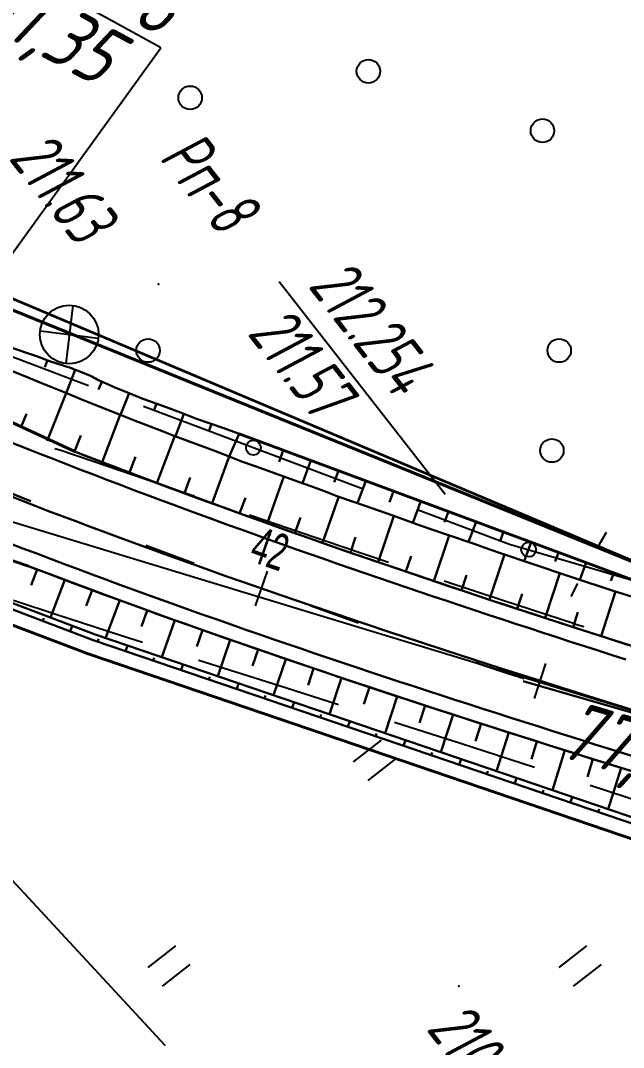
# Model space of a CAD drawing. Header units: millimetres. Extents: x -1799 to 6962, y -1020 to 4121.
# Drawn here: x 1903.7 to 1944.7, y 2233.2 to 2303.1 of the extents above; entities that cross this region are included whole.
import ezdxf
from ezdxf import colors
from ezdxf.entities.mleader import LeaderData, LeaderLine
from ezdxf.math import Vec2, Vec3

# ---------------------------------------------------------------- set-up
doc = ezdxf.new("R2010")
doc.units = ezdxf.units.MM
doc.linetypes.add('CONTI', pattern=[0])
doc.linetypes.add('STROT', pattern=[1.7, 0.5, -1.2])
for name, color, linetype, lineweight in [('10', 1, 'Continuous', 35), ('КОПИЯ_ОСЬ_13_ОТКОСЫ', 7, 'Continuous', 30), ('ОСЬ_ВЕРХ_ПОКРЫТИЯ_ГРАНИЦЫ_ПОЛОС', 7, 'Continuous', 30), ('ОСЬ_ВЕРХ_ПОКРЫТИЯ_ОСЬ', 1, 'Continuous', 30), ('Отметки', 5, 'Continuous', 30), ('Уклоны ПЧ', 5, 'Continuous', 30)]:
    doc.layers.add(name, color=color, linetype=linetype, lineweight=lineweight)
for name, color, linetype in [('_Ростелеком', 6, 'Continuous'), ('NAD_MDEFAULT', 7, 'CONTI'), ('PI_OTDEFAULT', 172, 'CONTI'), ('PI_TTDEFAULT', 5, 'CONTI'), ('PLN_O', 7, 'CONTI'), ('SIT_LDEFAULT', 7, 'CONTI'), ('USLZNDEFAULT', 7, 'CONTI'), ('ZAPSKDEFAULT', 7, 'CONTI'), ('КОПИЯ_ОСЬ_ТАНГЕНСЫ', 1, 'Continuous'), ('ОСЬ_ВЕРХ_ПОКРЫТИЯ_ПИКЕТЫ', 1, 'Continuous'), ('ОСЬ_ВЕРХ_ПОКРЫТИЯ_ТАНГЕНСЫ', 1, 'Continuous'), ('разметка', 7, 'Continuous')]:
    doc.layers.add(name, color=color, linetype=linetype)
doc.styles.add('eskd', font='spds.shx', dxfattribs={"width": 1.2, "oblique": 15})
doc.styles.get("Standard").update_dxf_attribs({"font": 'arial.ttf'})
doc.styles.add('STYLE1', font='romand.shx', dxfattribs={"width": 0.9})
doc.styles.add('ГОСТ', font='', dxfattribs={"oblique": 15, "height": 4})
doc.styles.get('ГОСТ').set_extended_font_data('GOST type A')
doc.linetypes.add('кабель_связи_проект.', pattern='A,10,-1,["/",STYLE1,S=3,R=0,X=0,Y=-1.5],-4.1', length=15.1)

# ---------------------------------------------------------------- blocks, each defined once
blk = doc.blocks.new('BL_2002')
at = {"color": 0}
blk.add_circle((0, 0), 0.8, dxfattribs=at)
blk = doc.blocks.new('BL_2011')
at = {"color": 0}
for p, q in [((0, 0), (0, 2.4)), ((1.6, 0), (1.6, 2.4))]:
    blk.add_line(p, q, dxfattribs=at)
blk = doc.blocks.new('BL_7')
at = {"color": 0}
for p, q in [((-1.4, 1.4), (1.4, -1.4)), ((-1.4, -1.4), (1.4, 1.4))]:
    blk.add_line(p, q, dxfattribs=at)
blk.add_circle((0, 0), 2, dxfattribs=at)
blk = doc.blocks.new('_None')
blk = doc.blocks.new('Стрелка')
at = {"layer": 'Уклоны ПЧ', "ltscale": 2}
for points in [[(-0.02342005360436872, -0.04794833697465961), (-0.02342005360436872, 17.97170368749525)], [(-0.02342005360436872, -0.04794833697465961), (-0.5784949510263147, 2.621650927669716)], [(-0.02342005360436872, -0.04794833697465961), (0.5316548438175772, 2.621650927669716)]]:
    blk.add_lwpolyline(points, dxfattribs=at)

msp = doc.modelspace()

# ---------------------------------------------------------------- linework, layer by layer
at = {"linetype": 'Continuous'}
msp.add_lwpolyline([(1867.28275795893, 2283.233798696113), (1913.491281264995, 2233.356172958774), (1913.491281264995, 2233.356172958774)], dxfattribs=at)
at = {"layer": '10'}
for points in [[(1669.735964376314, 2453.013480735396), (1726.415964376481, 2400.56348073521), (1756.385964376686, 2382.173480734614), (1836.675964376258, 2319.303480735433), (1870.275964376351, 2298.053480735433), (1950.005964376332, 2264.3734807348), (2101.215964376295, 2227.683480735322), (2162.085964376407, 2219.923480734614), (2159.525964376351, 2213.473480735359), (2297.715964376295, 2209.333480734763)], [(2183.505964376332, 2191.983480735135), (2147.735964376314, 2194.533480734949), (2142.615964376668, 2191.883480735508), (2116.1859643765, 2194.943480735098), (2121.505964376332, 2198.673480734614), (2060.255964376332, 2212.883480735508), (1954.215964376295, 2244.3734807348), (1908.265964376575, 2259.993480734912), (1868.805964376612, 2274.963480734651), (1861.985964376314, 2277.543480734726), (1816.175964376258, 2308.343480734539), (1771.535964376593, 2341.523480735173), (1769.965964376295, 2334.713480734651), (1760.115964376668, 2342.793480734726)]]:
    msp.add_lwpolyline(points, dxfattribs=at)
at = {"layer": '_Ростелеком', "linetype": 'кабель_связи_проект.', "lineweight": 40, "ltscale": 0.25}
for points in [[(1696.714648970878, 2398.476130288479), (1727.091222252473, 2370.957340737258), (1759.704602863038, 2347.136348735926), (1771.53596436859, 2341.523480700714), (1788.74518032856, 2328.732222103898), (1824.303815422152, 2302.878782804509), (1851.46884326629, 2285.136642693927), (1851.46884326629, 2285.136642693927), (1863.17466596902, 2278.062137788546), (1878.271485360232, 2271.372531694745), (1892.091307884557, 2266.129684680526), (1908.265964376575, 2259.993480734912), (1954.21596437548, 2244.3734807348), (2038.371203434022, 2219.382453972858), (2060.255964376594, 2212.883480735508), (2096.453258847565, 2204.485708415893), (2121.505964377351, 2198.673480735545), (2147.735964376314, 2194.533480734949), (2165.620964376323, 2193.258480735508)], [(1861.583909030489, 2302.153266930406), (1869.855509096591, 2297.47169012056), (1902.423554655057, 2283.685701707763), (1950.005964376245, 2264.3734807348)]]:
    msp.add_lwpolyline(points, dxfattribs=at)
at = {"layer": 'NAD_MDEFAULT', "color": 0}
msp.add_line((1921.273297376416, 2285.340010735591), (1932.586077376394, 2270.860312735115), dxfattribs=at)
at = {"layer": 'PI_TTDEFAULT', "color": 5}
for p in [(1913.0617003764, 2285.149216735189, 211.626), (1933.521700376421, 2237.369217735169, 210.464)]:
    msp.add_point(p, dxfattribs=at)
at = {"layer": 'PLN_O'}
for p, q in [((1893.331700376419, 2283.889214735863), (1908.29170037644, 2278.26921173503)), ((1912.03170037643, 2276.849213735585), (1927.011700376412, 2271.219216735487)), ((1930.751700376402, 2269.809212735307), (1936.971700376433, 2267.469216735487)), ((1936.971700376433, 2267.469216735487), (1945.951700376414, 2264.829216734891))]:
    msp.add_line(p, q, dxfattribs=at)
for centre in [(1919.521700376421, 2274.029213735287), (1938.271700376421, 2267.089211735328)]:
    msp.add_circle(centre, 0.5, dxfattribs=at)
at = {"layer": 'SIT_LDEFAULT', "color": 7}
for p, q in [((1906.351700376437, 2273.849213735585), (1906.011700376412, 2273.95921473523)), ((1908.551700376449, 2273.109215734911), (1906.351700376437, 2273.859215734911)), ((1911.411700376435, 2272.129212735606), (1908.551700376449, 2273.109215734911)), ((1915.391700376416, 2270.759217735765), (1911.411700376435, 2272.129212735606)), ((1915.481700376442, 2270.739212735009), (1915.391700376416, 2270.76921173503)), ((1920.181700376395, 2269.119217735169), (1919.261700376412, 2269.439217735467)), ((1925.491700376451, 2267.299218735111), (1920.181700376395, 2269.119217735169)), ((1943.071700376409, 2267.419213734952), (1943.581700376419, 2268.279213735287)), ((1928.731700376442, 2266.20921473523), (1925.491700376451, 2267.299218735111)), ((1936.441700376405, 2263.639214735863), (1932.521700376421, 2264.939217735467)), ((1941.171700376444, 2263.899216735189), (1941.631700376407, 2264.789216734854)), ((1903.181700376395, 2263.649216735189), (1906.131700376407, 2262.669213734952)), ((1941.471700376433, 2262.009217735765), (1936.441700376405, 2263.639214735863)), ((1906.131700376407, 2262.669213734952), (1910.481700376442, 2261.26921173503)), ((1942.021700376421, 2261.829216734891), (1941.471700376433, 2261.999215735507)), ((1910.481700376442, 2261.26921173503), (1911.981700376442, 2260.789216734854)), ((1915.79170037644, 2259.569214735565), (1915.8117003764, 2259.559212735307)), ((1915.8117003764, 2259.569214735565), (1921.721700376433, 2257.699212734972)), ((1921.721700376433, 2257.699212734972), (1925.321700376409, 2256.549218735111)), ((1929.141700376416, 2255.339211735328), (1933.631700376407, 2253.909211734695)), ((1933.631700376407, 2253.909211734695), (1938.661700376435, 2252.289216734854)), ((1942.461700376423, 2251.049218735111), (1943.631700376407, 2250.669213734952)), ((1943.631700376407, 2250.669213734952), (1948.54170037644, 2249.049218735111))]:
    msp.add_line(p, q, dxfattribs=at)
at = {"layer": 'КОПИЯ_ОСЬ_13_ОТКОСЫ'}
for p, q in [((1921.560685391285, 2273.853625779425), (1921.269585031967, 2273.068458471832)), ((1923.435951271744, 2273.158371956472), (1922.861044531493, 2271.607710946736)), ((1925.311217152203, 2272.463118134451), (1925.025351560334, 2271.692070247059)), ((1927.186483032661, 2271.767864311499), (1926.621811592611, 2270.244810354349)), ((1929.06174891312, 2271.072610489477), (1928.786492442983, 2270.330177941744)), ((1930.93701479355, 2270.377356666525), (1930.393245471796, 2268.91068072283)), ((1932.812280674008, 2269.682102844504), (1932.547771766674, 2268.968659044628)), ((1934.687546554467, 2268.986849022483), (1934.1774393576, 2267.610967882362)), ((1936.562812434926, 2268.29159519953), (1936.314008980184, 2267.620512762492)), ((1938.438078315385, 2267.596341377509), (1937.961792828728, 2266.311685481493)), ((1940.313344195843, 2266.901087554556), (1940.085907972543, 2266.287637652283)), ((1942.188610076302, 2266.205833732535), (1941.755039400052, 2265.036389897962)), ((1944.063875956732, 2265.510579909583), (1943.860747124951, 2264.962692857173)), ((1905.176276206368, 2262.235163661105), (1905.247217053004, 2262.422159373214)), ((1907.046233325711, 2261.525755194401), (1907.188115019157, 2261.899746618618)), ((1908.920130489985, 2260.827305625578), (1908.984499954744, 2261.016663942871)), ((1910.813713654594, 2260.183610978921), (1910.942452583995, 2260.562327611645)), ((1912.707296819202, 2259.539916331333), (1912.771666283961, 2259.729274647695)), ((1914.60087998384, 2258.896221684677), (1914.729618913241, 2259.2749383174)), ((1916.494463148449, 2258.252527037089), (1916.558832613237, 2258.441885354382)), ((1918.388046313057, 2257.608832390432), (1918.516785242487, 2257.987549023156)), ((1920.281629477695, 2256.965137742844), (1920.345998942454, 2257.154496059206)), ((1922.175212642303, 2256.321443096188), (1922.303951571734, 2256.700159728912)), ((1924.068795806941, 2255.6777484486), (1924.133165271729, 2255.867106765893)), ((1925.96237897155, 2255.034053801944), (1926.09111790098, 2255.412770434667)), ((1927.855962136158, 2254.390359155287), (1927.920331600801, 2254.579717471649)), ((1929.749545300796, 2253.746664507699), (1929.878284230226, 2254.125381140423)), ((1931.643128465405, 2253.102969861043), (1931.707497930047, 2253.292328177405)), ((1933.536711630013, 2252.459275213455), (1933.665450559472, 2252.837991846179)), ((1935.430294794651, 2251.815580566798), (1935.494664259322, 2252.00493888316)), ((1937.323877959259, 2251.171885919211), (1937.452616888719, 2251.550602551934)), ((1939.217461123868, 2250.528191272554), (1939.281830588539, 2250.717549588916)), ((1941.111044288506, 2249.884496624966), (1941.239783217965, 2250.26321325769)), ((1943.004627453114, 2249.24080197831), (1943.068996917757, 2249.430160294672))]:
    msp.add_line(p, q, dxfattribs=at)
for points in [[(1902.865686193438, 2280.902390523267), (1904.811197057696, 2280.245316548658), (1905.629403844805, 2279.923584981275), (1906.558160558672, 2279.615586324048), (1906.702676549883, 2279.573349995923), (1906.846490636797, 2279.528763814283), (1906.989557043047, 2279.481843037915), (1907.131845251055, 2279.432602925611), (1907.273309484453, 2279.381058736158), (1907.413919225664, 2279.327210469556), (1908.391259923907, 2278.934952779126), (1908.51343704793, 2278.86540321858), (1908.636697545977, 2278.797776265455), (1908.761010900469, 2278.732117696119), (1908.886331335039, 2278.668412251783), (1909.012643590899, 2278.606690450025), (1909.139917150469, 2278.546952290845), (1910.164941564532, 2278.093949361158), (1911.074334875078, 2277.730423970533), (1911.983133092852, 2277.364075703931), (1912.905984655352, 2277.034211201978), (1913.828088537188, 2276.701508565259), (1914.741906896563, 2276.345246358228), (1915.6602418575, 2276.000123067212), (1917.513177648516, 2275.351655049634), (1918.437860265703, 2275.02099709065), (1918.559121131673, 2274.966450123501)], [(1905.497476354571, 2279.975464864087), (1905.314721837969, 2279.510712666822)], [(1902.326862352182, 2279.557256687817), (1904.235065477182, 2278.784795750317), (1905.047321336557, 2278.438604344067), (1906.870319383432, 2277.711919773755), (1907.778522508432, 2277.338506687817), (1908.684528367807, 2276.95874594563), (1910.516559617807, 2276.24780844563), (1911.428668992807, 2275.880254734692), (1913.267536180307, 2275.181646336255), (1914.183307664682, 2274.821416844067), (1915.102008836557, 2274.467657078442), (1916.948444383432, 2273.782110203442), (1917.871295945932, 2273.43726157063), (1918.789020555307, 2273.076055515942), (1919.714801805307, 2272.737188328442), (1922.592975633432, 2271.70337485188), (1923.429645555307, 2271.404912937817), (1924.357379930307, 2271.066045750317), (1925.281208055307, 2270.715459812817), (1927.145954149057, 2270.06079672688), (1929.014606492807, 2269.41333578938), (1929.943805711557, 2269.07300375813), (1930.874713914682, 2268.736700047192), (1932.748249070932, 2268.096197117505), (1934.624469774057, 2267.45923422688), (1935.557086961557, 2267.12280844563), (1936.495319383432, 2266.802618015942), (1938.376422899057, 2266.172857273755), (1939.318317430307, 2265.861333836255), (1940.256305711557, 2265.53638266438), (1941.291461961557, 2265.187871922192), (1944.029743211557, 2264.29321860188), (1945.925739305307, 2263.694707859692)], [(1902.326944128008, 2279.557267232251), (1904.235070959063, 2278.78483681233), (1905.047342077227, 2278.438584370923), (1906.870309606524, 2277.711884541822), (1907.778482213946, 2277.338517232251), (1908.684625402422, 2276.958695454908), (1910.516656652422, 2276.247834248853), (1911.428674474688, 2275.880280537915), (1913.267450109453, 2275.181626363111), (1914.18335892293, 2274.821396870923), (1915.102029577227, 2274.467621846509), (1916.948465124102, 2273.782166524244), (1917.871408239336, 2273.437256856275), (1918.788949743242, 2273.076081319165), (1919.714807287188, 2272.737244649244), (1922.592904821367, 2271.703339619947), (1923.429696813555, 2271.404908223462), (1924.357278600664, 2271.06608681233), (1925.28118301961, 2270.715424580884), (1927.146020666094, 2270.060792012525), (1929.014596715899, 2269.413331075025), (1929.943826452227, 2269.073014302564), (1930.874795690508, 2268.736741109205), (1932.748361364336, 2268.096207661939), (1934.624368444414, 2267.459214253736), (1935.557046667071, 2267.122818990064), (1936.495355382891, 2266.802659077955), (1938.376321569414, 2266.172898335767), (1939.318338170977, 2265.861313863111), (1940.256387487383, 2265.536332173658), (1941.291482702227, 2265.187836690259), (1944.029840246172, 2264.293198628736), (1945.925637975664, 2263.694687886548)], [(1907.391885534258, 2279.335831685376), (1906.77449967, 2277.750077290845)], [(1909.212884679766, 2278.513810201001), (1908.980584875078, 2277.996323628736)], [(1905.485553758432, 2274.492315281567), (1906.774860399057, 2277.750005711255)], [(1911.055856481524, 2277.737809224439), (1910.467843786211, 2276.266785664869)], [(1912.924997106524, 2277.027360005689), (1912.745782628985, 2276.530640645337)], [(1903.713210184427, 2275.44632098676), (1904.063434617807, 2276.321294773755)], [(1909.216022508432, 2273.04858969563), (1910.446491258432, 2276.275030125317)], [(1914.797250524492, 2276.324448628736), (1914.22615982625, 2274.804917378736)], [(1916.677804723711, 2275.644013448072), (1916.499063268633, 2275.133271260572)], [(1907.347614305307, 2273.762212742505), (1907.772418992807, 2274.849981297192)], [(1912.953327195932, 2271.623052586255), (1914.174518602182, 2274.824834812817)], [(1918.558984533282, 2274.966279073072), (1917.879007116289, 2273.434266133619)], [(1907.399590609401, 2273.741867831362), (1907.450641649057, 2273.72192953938), (1913.003864305307, 2271.60376547688), (1919.055377977182, 2269.382940281567), (1920.456256883432, 2268.88013266438), (1923.263874070932, 2267.885869969067), (1926.077594774057, 2266.904790867505), (1928.897174852182, 2265.936040867505), (1931.722126024057, 2264.97876547688), (1936.018512742807, 2263.547368992505), (1940.321491258432, 2262.136236180005), (1943.070026414682, 2261.245733250317), (1948.767536180307, 2259.423955906567), (1954.477497117807, 2257.622076023755), (1964.968952195932, 2254.345586765942), (1990.226032274057, 2246.66187094563)], [(1911.084674852182, 2272.335821140942), (1911.494831102182, 2273.411260594067)], [(1916.708210008432, 2270.24439047688), (1917.878864305307, 2273.43433188313)], [(1881.028630758994, 2271.82390980461), (1892.58789381086, 2267.438654664357), (1908.739694850296, 2261.311121426907), (1954.640692400872, 2245.70777905864), (2038.7697500788, 2220.724527208519), (2060.61376555521, 2214.237653883559), (2096.76965557159, 2205.849487398204)], [(1914.830524461557, 2270.93335532063), (1915.224079149057, 2272.005743015942)], [(1920.466999070932, 2268.876348484692), (1921.595172899057, 2272.06177328938)], [(1880.866833655027, 2271.457473720809), (1892.446012117647, 2267.064663240139), (1908.604343286375, 2260.934652657633), (1954.519341536487, 2245.326550966513), (2038.655879608859, 2220.341077712749), (2060.511536647051, 2213.850747269963), (2096.679256507583, 2205.4598362608)], [(1918.585651414682, 2269.555303562817), (1918.976032274057, 2270.618658055005)], [(1924.239215867807, 2267.545782078442), (1925.337360399057, 2270.695684422192)], [(1922.352252977182, 2268.208623875317), (1922.728229539682, 2269.270513523755)], [(1928.019245164682, 2266.237676609692), (1929.099567430307, 2269.382207859692)], [(1926.127643602182, 2266.88745688313), (1926.488971727182, 2267.939092625317)], [(1931.806354539682, 2264.95044516438), (1932.850788133432, 2268.061407078442)], [(1935.601032274057, 2263.685430515942), (1936.619342820932, 2266.761114109692)], [(1929.912067430307, 2265.59204672688), (1930.267780320932, 2266.641729344067)], [(1904.199612571925, 2265.968699392316), (1904.927429024518, 2265.68695891687), (1910.597839180768, 2263.57465422937), (1914.151794258893, 2262.292305596558), (1917.713805977643, 2261.032539971558), (1921.518737618268, 2259.718941338745), (1925.330993477643, 2258.426338799683), (1928.193298165143, 2257.473457940308), (1931.535827462018, 2256.376778252808), (1934.881042305768, 2255.294624932495), (1937.845886055768, 2254.347237237183), (1940.620788399518, 2253.469307549683), (1945.886169258893, 2251.823555596558), (1953.068054024518, 2249.610420830933), (2004.651794258893, 2233.924385674683)], [(1904.798278633893, 2265.737007744995), (1904.382018868268, 2264.66156829187)], [(1933.703083055307, 2264.316045750317), (1934.049030320932, 2265.35376547688)], [(1939.401081102182, 2262.43628500813), (1940.397418992807, 2265.488775242505)], [(1906.671813790143, 2265.037178643433), (1905.711770824137, 2262.459829553415)], [(1908.546081368268, 2264.338936455933), (1908.141784493268, 2263.25385344812)], [(1937.500446336557, 2263.05884360188), (1937.837604539682, 2264.084844578442)], [(1943.206012742807, 2261.202276219067), (1944.179157274057, 2264.246099461255)], [(1910.420104805768, 2263.640816338745), (1909.460909163879, 2261.065955646721)], [(1912.299743477643, 2262.957344659058), (1911.906188790143, 2261.866890557495)], [(1941.303180711557, 2261.818243015942), (1941.633014695932, 2262.836431492505)], [(1914.182067696393, 2262.281563409058), (1913.283761362642, 2259.766435487581)], [(1916.066589180768, 2261.612007744995), (1915.676208321393, 2260.506905205933)], [(1917.953552071393, 2260.949043877808), (1917.091735371689, 2258.471972939943)], [(1919.843444649518, 2260.29438079187), (1919.456725899518, 2259.172676690308)], [(1921.735046212018, 2259.64496672937), (1920.892509710548, 2257.179957811174)], [(1923.628600899518, 2259.000679619995), (1923.245055977643, 2257.868477471558)], [(1925.523864571393, 2258.36225188562), (1924.699439598489, 2255.885850197089)], [(1927.421325508893, 2257.73041594812), (1927.035095040143, 2256.57025969812)], [(1929.320739571393, 2257.103584893433), (1928.497460139808, 2254.594771179755)], [(1931.220886055768, 2256.480049737183), (1930.836852852643, 2255.309273369995)], [(1933.123473946393, 2255.863106377808), (1932.295542530434, 2253.303671137814)], [(1935.026550118268, 2255.248116143433), (1934.646423165143, 2254.05854094812)], [(1936.931579415143, 2254.639351494995), (1936.092319536207, 2252.013014840347)], [(1938.837585274518, 2254.033516534058), (1938.455016915143, 2252.824410088745)], [(1940.744567696393, 2253.43061126062), (1939.897126876322, 2250.719628754457)], [(1942.653503243268, 2252.83393157312), (1942.278747383893, 2251.635079034058)], [(1944.562438790143, 2252.23725188562), (1943.685594966848, 2249.431796946016)]]:
    msp.add_lwpolyline(points, dxfattribs=at)
at = {"layer": 'КОПИЯ_ОСЬ_13_ОТКОСЫ', "lineweight": 40, "ltscale": 7}
for points in [[(1898.314933115014, 2277.942295173568), (1907.399590609401, 2273.741867831362)], [(1949.689673598108, 2263.424818442588), (1918.559070551864, 2274.966472875712)], [(1894.708275692867, 2269.181270305452), (1904.198094303671, 2265.965011318599)]]:
    msp.add_lwpolyline(points, dxfattribs=at)
at = {"layer": 'КОПИЯ_ОСЬ_ТАНГЕНСЫ'}
msp.add_line((1871.039738616828, 2278.739413559822), (2119.941700375852, 2203.019214735751), dxfattribs=at)
at = {"layer": 'ОСЬ_ВЕРХ_ПОКРЫТИЯ_ГРАНИЦЫ_ПОЛОС', "linetype": 'Continuous'}
for points in [[(1944.888216205591, 2259.611611815554), (1943.948770573546, 2259.912932510872), (1943.009679078745, 2260.214966036764), (1942.070953684693, 2260.517745881726), (1941.132606435227, 2260.821305497934), (1940.194649458173, 2261.125678290998), (1939.25709496876, 2261.430897624617), (1938.319955273191, 2261.736996814993), (1937.383242772465, 2262.044009130833), (1936.446969965453, 2262.351967796137), (1935.511149452805, 2262.660905979958), (1934.57579394035, 2262.97085680106), (1933.640916242623, 2263.281853326981), (1932.706529286088, 2263.593928569381), (1931.772646113162, 2263.907115479385), (1930.839279885296, 2264.221446956893), (1929.906443886643, 2264.53695584127), (1928.974151527227, 2264.853674902034), (1928.042416346705, 2265.171636857477), (1927.111252017736, 2265.490874352318), (1926.180672349185, 2265.811419971672), (1925.250691289906, 2266.133306227078), (1924.321322931713, 2266.456565564883), (1923.392581513073, 2266.781230355066), (1922.46448142225, 2267.107332896826), (1921.537037200886, 2267.434905415786), (1920.610263547287, 2267.763980058407), (1919.684175319484, 2268.094588887331), (1918.758787538953, 2268.426763896284), (1917.834115393469, 2268.7605369812), (1916.910174240746, 2269.095939964441), (1915.986979611518, 2269.433004576166), (1915.064547212862, 2269.771762463649), (1914.142892931219, 2270.112245170784), (1913.222032836007, 2270.454484160443), (1912.301983182298, 2270.798510795844), (1911.382760414397, 2271.144356339623), (1910.464381168838, 2271.492051959422), (1909.546862277444, 2271.841628719506), (1908.630220770467, 2272.193117577967), (1907.714473879847, 2272.546549389524), (1906.799639042156, 2272.901954897133), (1905.885733901445, 2273.259364732926), (1904.972776312652, 2273.618809417275), (1904.06078434425, 2273.980319355999), (1903.149776281449, 2274.343924828258)], [(1907.399520308691, 2273.741697063123), (1908.06928963963, 2273.481485631702), (1908.982986601806, 2273.128829214175), (1909.897610411988, 2272.77809855101), (1910.813143930116, 2272.429263001693), (1911.729570215461, 2272.08229181954), (1912.646872523192, 2271.737154147041), (1913.565034301961, 2271.393819027965), (1914.484039190205, 2271.052255398047), (1915.403871013326, 2270.712432096166), (1916.32451378069, 2270.374317855028), (1917.245951682105, 2270.037881316071), (1918.168169084916, 2269.703091026669), (1919.091150530739, 2269.369915441995), (1920.014880732351, 2269.038322923158), (1920.939344570283, 2268.708281745588), (1921.864527089501, 2268.37976009996), (1922.790413496676, 2268.052726088476), (1923.716989156334, 2267.727147730452), (1924.644239587689, 2267.402992969764), (1925.572150461676, 2267.080229668331), (1926.500707597132, 2266.758825607051), (1927.42989695789, 2266.438748500695), (1928.359704648939, 2266.119965983008), (1929.290116913742, 2265.802445619752), (1930.221120130163, 2265.486154904974), (1931.15270080753, 2265.17106126101), (1932.08484558308, 2264.857132053387), (1933.017541218442, 2264.544334574987), (1933.950774596286, 2264.232636057225), (1934.884532716978, 2263.922003671912), (1935.818802695061, 2263.612404525665), (1936.753571755611, 2263.303805672017), (1937.688827231099, 2262.996174105828), (1938.624556557546, 2262.689476766077), (1939.56074727118, 2262.383680538659), (1940.497387005142, 2262.078752254521), (1941.434463485532, 2261.774658696179), (1942.371964528322, 2261.471366599587), (1943.309878035399, 2261.168842648541), (1944.248191991219, 2260.867053475616), (1945.186894459484, 2260.56596568079)]]:
    msp.add_lwpolyline(points, dxfattribs=at)
at = {"layer": 'ОСЬ_ВЕРХ_ПОКРЫТИЯ_ГРАНИЦЫ_ПОЛОС', "linetype": 'Continuous', "lineweight": 30}
for points in [[(1945.660588649518, 2252.940691692208), (1944.703839568343, 2253.238421571826), (1943.747194646634, 2253.53685922121), (1942.790665485585, 2253.836040059489), (1941.834263769482, 2254.135999502999), (1940.878001268991, 2254.436772945722), (1939.921889845029, 2254.738395769534), (1938.965941453362, 2255.040903334891), (1938.010168147719, 2255.344330987346), (1937.054582084334, 2255.648714049173), (1936.099195525438, 2255.954087824945), (1935.144020843329, 2256.260487592232), (1934.189070524424, 2256.567948604387), (1933.234357172953, 2256.876506088686), (1932.279893515029, 2257.18619524726), (1931.325692402208, 2257.497051246849), (1930.371766815844, 2257.809109229979), (1929.41812987059, 2258.122404305649), (1928.464794818437, 2258.436971543741), (1927.51177505265, 2258.752845982474), (1926.559084111514, 2259.07006262095), (1925.606735682066, 2259.388656421018), (1924.654743604255, 2259.708662301687), (1923.703121874374, 2260.030115140055), (1922.751884649517, 2260.35304976852), (1921.801046250572, 2260.677500971978), (1920.850621166706, 2261.003503492487), (1919.900624058859, 2261.331092013431), (1918.951069763551, 2261.660301173491), (1918.001973296787, 2261.991165553604), (1917.053349857664, 2262.323719680694), (1916.105214832214, 2262.657998019283), (1915.157583797301, 2262.994034985465), (1914.210472523913, 2263.331864919898), (1913.263896981351, 2263.671522104566), (1912.317873340749, 2264.013040757191), (1911.372417978748, 2264.356455024717), (1910.427547481182, 2264.701798983303), (1909.483278646754, 2265.049106635538), (1908.539628490786, 2265.398411910434), (1907.596614248681, 2265.749748659705), (1906.654253379451, 2266.103150652175), (1905.712563569929, 2266.458651577507), (1904.771562737626, 2266.816285035958), (1903.831269034514, 2267.176084544894), (1902.891700850925, 2267.538083530416)], [(1945.364092321493, 2251.985657699791), (1944.406705126816, 2252.283585919452), (1943.449386870148, 2252.582233363216), (1942.492149182546, 2252.881635524717), (1941.535003763604, 2253.181827899453), (1940.57796241731, 2253.482845963364), (1939.621037028768, 2253.784725185868), (1938.664239586311, 2254.087501014968), (1937.707582170648, 2254.391208893073), (1936.75059983141, 2254.696036222776), (1935.794241658479, 2255.001720559237), (1934.838060422926, 2255.308443207678), (1933.882068648274, 2255.616239532282), (1932.926278975656, 2255.925144876738), (1931.970704173038, 2256.235194562388), (1931.015357133068, 2256.546423877974), (1930.06025087779, 2256.858868093615), (1929.105398569382, 2257.172562448693), (1928.150813506139, 2257.48754214627), (1927.196509128737, 2257.803842364264), (1926.2424990245, 2258.121498243337), (1925.288796932213, 2258.440544890625), (1924.335416745025, 2258.761017375079), (1923.382372514121, 2259.082950726536), (1922.42967845352, 2259.406379934785), (1921.477348941067, 2259.731339946774), (1920.525398527019, 2260.057865665679), (1919.573841935644, 2260.385991945316), (1918.622694065571, 2260.715753594798), (1917.671969999656, 2261.047185372015), (1916.721685006059, 2261.38032198177), (1915.771854537606, 2261.71519807299), (1914.822494243717, 2262.051848247101), (1913.873619973028, 2262.390307033819), (1912.925247767425, 2262.730608910707), (1911.977393876305, 2263.072788291064), (1911.030074757678, 2263.416879524862), (1910.083307080242, 2263.762916889426), (1909.137107726865, 2264.110934597825), (1908.191493799017, 2264.460966791411), (1907.246482622557, 2264.813047533308), (1906.302091748084, 2265.167210813996), (1905.358338956788, 2265.523490543862), (1904.415242262921, 2265.881920547609), (1904.19809430402, 2265.965011318599)]]:
    msp.add_lwpolyline(points, dxfattribs=at)
at = {"layer": 'ОСЬ_ВЕРХ_ПОКРЫТИЯ_ОСЬ'}
msp.add_lwpolyline([(1902.812832551173, 2270.786931805697), (1903.734670807617, 2270.428663025064), (1904.657337259947, 2270.072532538709), (1905.580814123134, 2269.718508808327), (1906.505083837177, 2269.366560193163), (1907.430129063383, 2269.016654957471), (1908.355932681481, 2268.668761268643), (1909.282477786221, 2268.322847205599), (1910.209747683935, 2267.978880753194), (1911.137725889634, 2267.63682981619), (1912.066396123564, 2267.296662204352), (1913.925748561955, 2266.621847812471), (1915.787678736329, 2265.954178477091), (1917.652063452066, 2265.293393869338), (1919.518782473819, 2264.63923249991), (1921.387718416236, 2263.991431783338), (1923.258756633071, 2263.349728096661), (1925.131785106272, 2262.713856832509), (1927.006694334044, 2262.083552466159), (1928.88337721793, 2261.458548604895), (1930.761728949476, 2260.838578041096), (1932.641646896353, 2260.22337280718), (1934.523030487859, 2259.612664223102), (1936.40578109932, 2259.006182945718), (1938.289801937304, 2258.40365901721), (1941.118007323714, 2257.506701222074), (1943.948542894339, 2256.617123445881), (1946.781101579438, 2255.734008148697)], dxfattribs=at)
at = {"layer": 'ОСЬ_ВЕРХ_ПОКРЫТИЯ_ПИКЕТЫ'}
for p, q in [((1919.661980293671, 2263.2659095185), (1920.482325861298, 2265.627483812546)), ((1919.661980293671, 2263.2659095185), (1920.482325861298, 2265.627483812546)), ((1938.678911103556, 2256.968035405886), (1939.43617786922, 2259.350585939747))]:
    msp.add_line(p, q, dxfattribs=at)
at = {"layer": 'ОСЬ_ВЕРХ_ПОКРЫТИЯ_ТАНГЕНСЫ'}
msp.add_line((1871.039738616828, 2278.739413559822), (2119.941700375852, 2203.019214735751), dxfattribs=at)
at = {"layer": 'разметка', "linetype": 'STROT', "lineweight": 30, "ltscale": 7}
msp.add_lwpolyline([(1420.04652013846, 2714.635381437291), (1440.393871879622, 2684.830009072472, 0.005429849887838796), (1456.530483447374, 2662.117518240039, 0.01189004537385402), (1456.530483446792, 2662.117518240971, 0.0006123680250216313), (1456.530483446384, 2662.117518240971, 0.01946663806365156), (1511.95666602735, 2592.421971225564, 0.00029212228464458), (1511.956666027583, 2592.421971225564), (1511.956666027234, 2592.421971226496), (1564.877093945726, 2531.327615324793, 0.01663758282477941), (1591.789409003521, 2501.745606418152, 0.02173619361086284), (1625.842434961125, 2471.190218647395), (1679.386242054965, 2425.881549567369, 0.01625038634135074), (1781.272363377075, 2345.19752298334), (1793.110815636008, 2336.433078734589, 0.0374981641388079), (1867.95562784852, 2286.612720867072, 0.01049213208376626), (1879.200727661295, 2280.95277412833, 0.03749886609030127), (1963.803373555254, 2250.519142287237), (1979.686645083488, 2245.687181663153), (1979.68664508343, 2245.687181663153, 0.001668622624001404), (2014.916248147792, 2235.019000039821), (2014.916248147822, 2235.019000040752)], format="xyb", dxfattribs=at)

# ---------------------------------------------------------------- block references
at = {"layer": 'USLZNDEFAULT', "color": 7, "rotation": 307.9999999999999}
msp.add_blockref('BL_7', (1906.981700376442, 2281.729210735683), dxfattribs=at)
at = {"layer": 'ZAPSKDEFAULT', "color": 7, "rotation": 307.9999999999999}
for name, p in [('BL_2002', (1927.358042376416, 2299.649319734809)), ('BL_2002', (1915.218393376397, 2297.843697735493)), ('BL_2002', (1939.213196376406, 2295.601495735732)), ('BL_2002', (1912.351700376437, 2280.639214735863)), ('BL_2002', (1940.351700376437, 2280.639214735863)), ('BL_2002', (1939.8562973764, 2273.835104735022)), ('BL_2011', (1926.351700376437, 2252.639214735863)), ('BL_2011', (1912.351700376437, 2238.639214735863)), ('BL_2011', (1940.351700376437, 2238.639214735863))]:
    msp.add_blockref(name, p, dxfattribs=at)
at = {"layer": 'Уклоны ПЧ', "rotation": 73.88931844905338}
msp.add_blockref('Стрелка', (1955.164704296689, 2253.170454822865), dxfattribs=at)

# ---------------------------------------------------------------- texts
at = {"layer": 'NAD_MDEFAULT', "color": 7, "style": 'eskd', "oblique": 10, "width": 0.8}
for s, p in [(' Рп-8', (1912.158476376391, 2294.874595735607)), (' 212.254', (1922.307561376432, 2286.148065735039)), (' 211.57', (1918.170505376367, 2282.915843734902))]:
    msp.add_text(s, height=3.5, rotation=307.9999999999999, dxfattribs=at).set_placement(p)
at = {"layer": 'PI_OTDEFAULT', "color": 172, "style": 'eskd', "oblique": 10, "width": 0.8}
for s, p in [('211.63', (1902.797672376395, 2293.703478735325)), ('210.46', (1931.240408376392, 2234.445359735203))]:
    msp.add_text(s, height=3.5, rotation=307.9999999999999, dxfattribs=at).set_placement(p)
at = {"layer": 'ОСЬ_ВЕРХ_ПОКРЫТИЯ_ПИКЕТЫ', "width": 0.6}
msp.add_text('42', height=2.5, rotation=340.84418765304, dxfattribs=at).set_placement((1919.147415841124, 2266.355848581915))
at = {"layer": 'Отметки', "color": 0, "style": 'ГОСТ', "oblique": 15}
msp.add_text('211,35', height=4, rotation=331.5572834549487, dxfattribs=at).set_placement((1899.082800392594, 2303.898057662335))
at = {"layer": 'Уклоны ПЧ', "style": 'ГОСТ', "oblique": 15}
msp.add_text('77,1', height=4, rotation=343.6802839281242, dxfattribs=at).set_placement((1940.106996794764, 2253.083427313169))

# ---------------------------------------------------------------- leaders
at = {"layer": 'Отметки', "ltscale": 0.2}
ml = msp.add_multileader_mtext('Standard', dxfattribs=at)
ml.set_content('212,78', color=256, style='ГОСТ')
ml.set_leader_properties()
ml.set_arrow_properties(name='NONE')
ml.build(insert=Vec2(0, 0))
ml.multileader.update_dxf_attribs({"text_left_attachment_type": 6, "text_right_attachment_type": 6, "dogleg_length": 0.36, "arrow_head_size": 2})
ctx = ml.context
ctx.base_point, ctx.arrow_head_size, ctx.landing_gap_size, ctx.plane_origin, ctx.plane_x_axis, ctx.plane_y_axis = Vec3(1895.574031989745, 2310.941177942149), 2, 0, Vec3(1885.663592862149, 2241.686039478903), Vec3(0.8766774288526223, -0.4810786689725033), Vec3(0.4810786689725033, 0.8766774288526223)
ctx.left_attachment, ctx.right_attachment, ctx.text_align_type = 6, 6, 2
notes = []
notes.append((ctx, [(1, (1, 1, 0), (1913.226655982211, 2301.254261666362), (-0.8766774288526221, 0.4810786689725034), 0.3600000000000002, [(0, [(1893.818112261777, 2274.421357736376)], 0, [])])]))
ctx.mtext.insert, ctx.mtext.text_direction, ctx.mtext.rotation, ctx.mtext.alignment, ctx.mtext.line_spacing_style, ctx.mtext.flow_direction = Vec3(1915.12401398508, 2305.460166160402), Vec3(0.8766774288526223, -0.4810786689725033), 5.781300603785925, 3, 2, 5
for ctx, leaders in notes:
    for number, flags, end, landing, length, lines in leaders:
        leader = LeaderData()
        leader.index, (leader.has_last_leader_line, leader.has_dogleg_vector, leader.attachment_direction) = number, flags
        leader.last_leader_point, leader.dogleg_vector, leader.dogleg_length = Vec3(end), Vec3(landing), length
        for number, points, colour, breaks in lines:
            line = LeaderLine()
            line.index, line.vertices, line.color, line.breaks = number, Vec3.list(points), colors.encode_raw_color(colour), breaks
            leader.lines.append(line)
        ctx.leaders.append(leader)

doc.saveas('drawing.dxf')
